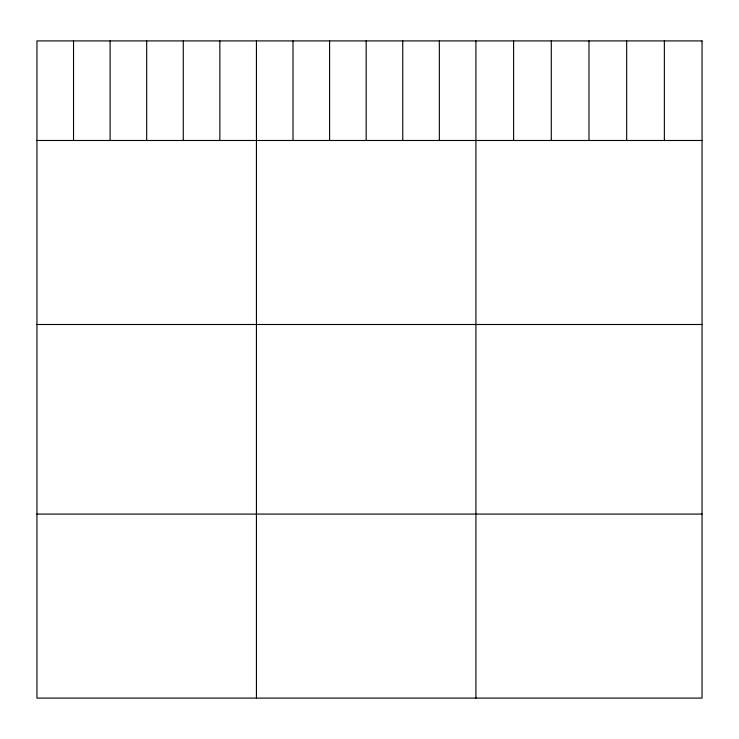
<?xml version="1.0" encoding="UTF-8"?>
<svg xmlns="http://www.w3.org/2000/svg" width="739" height="739" viewBox="0 0 739 739"><rect width="100%" height="100%" fill="white"/><g stroke="black" fill="none" stroke-linecap="round" stroke-linejoin="round"><path stroke-width="1.11" d="M36.95 140.484L702.05 140.484M36.95 324.495L702.05 324.495M36.95 514.076L702.05 514.076M664.361 40.913L664.361 140.484M626.672 40.913L626.672 140.484M588.983 40.913L588.983 140.484M551.294 40.913L551.294 140.484M513.605 40.913L513.605 140.484M475.916 40.913L475.916 698.087M439.336 40.913L439.336 140.484M402.755 40.913L402.755 140.484M366.174 40.913L366.174 140.484M329.594 40.913L329.594 140.484M293.013 40.913L293.013 140.484M256.433 40.913L256.433 698.087M219.852 40.913L219.852 140.484M183.272 40.913L183.272 140.484M146.691 40.913L146.691 140.484M110.111 40.913L110.111 140.484M73.53 40.913L73.53 140.484M702.05 40.913L36.95 40.913L36.95 698.087L702.05 698.087L702.05 40.913"/></g></svg>
